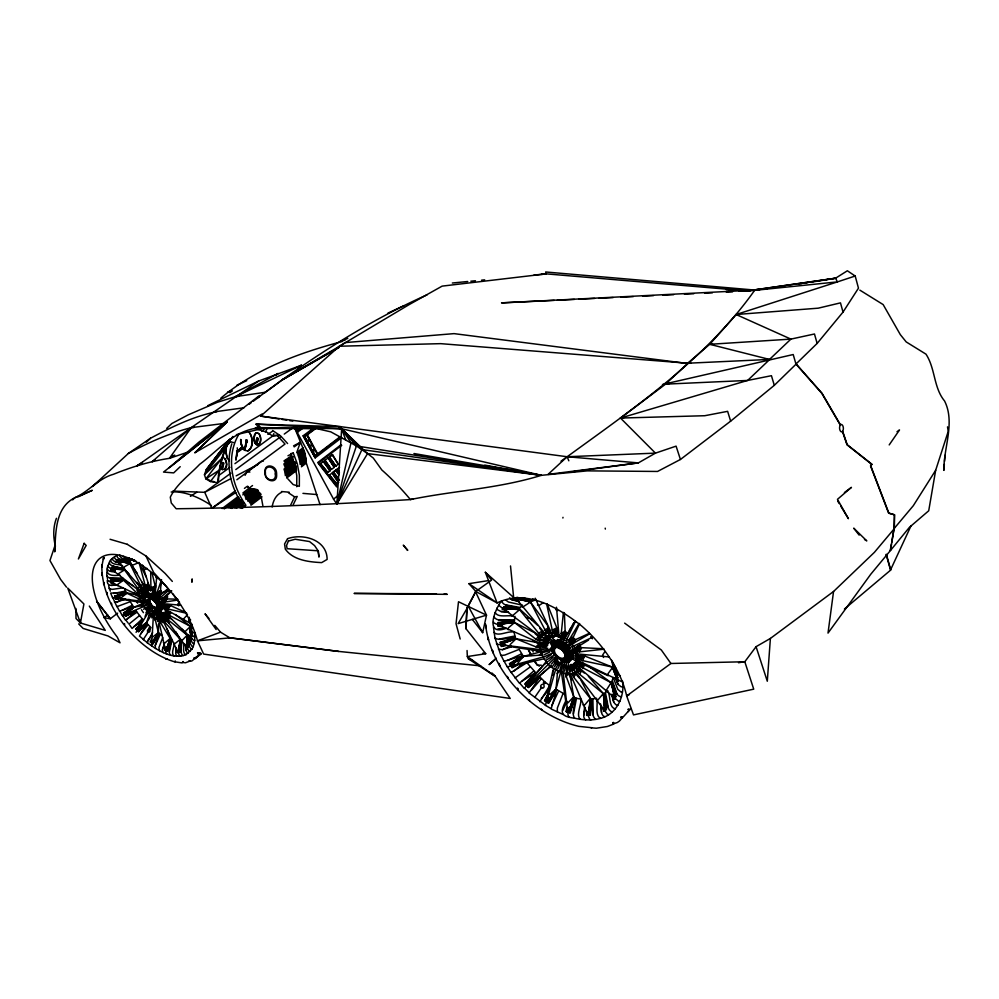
<?xml version="1.0" encoding="UTF-8"?>
<svg xmlns="http://www.w3.org/2000/svg" width="999" height="999" viewBox="0 0 999 999"><rect width="100%" height="100%" fill="white"/><g stroke="black" fill="none" stroke-linecap="round" stroke-linejoin="round"><path stroke-width="1.5" d="M465.821 628.683L466.858 608.341L475.674 591.508L491.583 580.107L485.327 572.277L497.09 602.934C526.573 588.561 558.566 607.654 581.555 625.886A90.847 51.461 46.5 0 1 626.673 695.953L633.503 714.909L753.733 689.16L744.804 661.75L756.068 646.678L770.391 638.436L833.553 591.483L874.425 552.322L894.317 528.633L894.617 514.797L888.86 513.136L870.741 465.809L872.002 464.323L847.227 444.742L842.694 431.431A3.721 2.01 86.8 0 1 839.897 429.982A3.721 2.01 86.8 0 1 840.484 424.937L822.015 393.256L796.203 364.023L774.3 385.339L730.656 421.141L680.431 459.478L657.542 471.453L587.225 470.866L541.371 475.324C498.588 488.636 453.983 490.584 410.414 499.575C332.43 504.42 254.32 507.817 176.174 508.753L171.266 502.984L170.292 497.165C176.761 483.853 189.66 474.9 199.65 464.335C217.32 451.273 232.093 432.467 254.832 428.459L256.243 427.547L341.658 428.746L541.371 475.324L367.57 453.596L356.418 445.941L330.806 431.855L316.845 428.658L254.832 428.459M565.546 640.459L564.173 640.009M296.74 486.738L296.79 475.674L294.742 464.385L290.734 453.608L293.319 453.121L297.327 463.923L299.375 475.237L299.338 486.326L293.194 484.602L287.862 478.858M147.989 583.216L148.913 588.648C159.153 590.534 179.233 623.239 157.205 618.781C147.153 616.758 127.16 584.59 148.913 588.648M162.263 635.589L158.441 632.891L158.479 624.063M506.406 628.246C483.941 636.863 495.017 608.778 501.56 600.973C503.546 607.28 514.335 605.719 519.143 608.603L521.678 605.956M544.38 681.468L539.273 676.335L551.036 665.821M586.675 711.038L586.638 715.371L590.409 715.184L591.283 699.213L595.304 698.451M166.171 617.432L168.182 619.954L187.6 635.464L187.088 646.927L187.213 635.114L182.155 629.22M572.664 647.814L572.839 648.676M150.974 595.104C151.161 598.451 147.065 601.198 150.412 604.72C152.323 607.529 156.818 610.826 160.09 608.728C164.373 601.91 146.903 588.586 149.026 601.348L150.137 604.283M187.412 647.265L187.6 635.464L188.424 634.702L189.086 646.066L191.109 649.188L191.97 649.188L193.269 646.59L194.768 640.322L194.743 632.804L193.544 632.854L191.633 630.819L190.709 623.426M320.055 504.645L306.331 463.074L304.52 451.96L294.205 426.823L284.253 434.103M508.204 629.745L508.341 627.884L514.622 622.514L533.566 632.242M147.84 596.453L149.688 593.244L149.987 599.138M158.891 617.956L160.027 613.099M560.988 636.113C529.632 620.754 537.025 664.035 557.654 670.441C589.235 686.301 582.055 642.482 560.988 636.113L563.411 612.424M183.779 643.543C184.266 646.565 181.993 653.446 186.051 654.632L191.97 649.188M493.456 627.047L494.955 637.899L500.924 655.544L504.82 655.057L519.155 649.387L523.376 656.38L542.245 654.969M552.747 675.174L552.847 670.853L553.983 668.131M891.657 542.407L894.068 528.621L894.367 514.785L888.611 513.124L870.491 465.796L871.752 464.323L846.99 444.742L842.457 431.431A3.721 2.01 86.8 0 0 843.044 426.386A3.721 2.01 86.8 0 0 840.234 424.937L821.765 393.269L795.953 364.036L793.206 354.533L662.474 384.503M149.75 599.25L149.688 594.48L147.515 591.071L142.957 589.947L114.498 557.929L114.535 556.805L116.958 555.556C117.183 560.889 126.423 560.402 129.758 562.849L130.557 562.449L119.405 559.078M154.658 608.379C160.564 608.266 154.433 598.801 150.524 599.05M187.088 646.927L187.4 635.327M161.726 602.36L163.099 608.004M149.663 603.408L149.713 601.997L149.887 603.846M553.958 653.346C545.229 634.303 574.662 646.053 569.155 658.378C565.509 663.086 558.379 659.103 555.307 655.519C549.487 649.887 558.266 647.177 556.131 641.62M188.349 653.221L187.263 652.971L185.739 649.825L185.976 644.243M558.266 658.166C561.363 661.201 567.295 658.566 564.922 654.095A6.543 3.934 44.9 0 0 564.597 653.059M167.695 597.052L165.647 598.925M564.472 671.253L565.771 665.022M191.833 634.44L190.634 626.173L191.696 636.763L190.697 624.974L191.833 634.44L193.744 636.7L194.942 636.7M573.913 650.024C570.267 651.972 574.512 655.906 572.527 658.878M103.821 582.529L103.721 584.64L103.584 582.829M467.057 650.524L467.345 656.555L485.739 653.721L466.009 628.708L467.057 608.366L475.861 591.52L468.968 583.653L488.523 580.594M186.051 654.632C177.872 659.065 182.555 642.981 181.88 639.785L180.382 639.622L175.749 631.668M165.434 610.826L165.409 614.41M338.599 428.271L341.658 428.746L367.57 453.596L336.888 503.908L341.658 428.746L340.821 426.698L260.714 416.108L339.385 346.228L408.741 304.845L442.132 286.126L546.266 273.863L749.562 291.096L746.465 291.246M114.535 556.805C101.873 565.122 115.322 567.494 124.475 568.106L124.338 569.667L128.883 573.876M158.366 612.537L156.781 617.232M165.16 612.537L165.01 614.86L166.558 616.595M565.821 700.936C559.19 713.448 561.688 716.595 574.662 718.219C583.116 720.179 592.082 720.729 600.524 718.356C616.583 714.335 624.737 696.753 622.627 681.243M565.297 694.53L556.018 689.235L557.654 670.441M574.662 718.219C570.928 713.623 575.736 703.608 574.612 697.789L573.738 696.753L570.379 677.047M770.391 638.436L767.294 681.231L756.068 646.678M944.33 464.36L943.88 470.392C943.518 447.677 955.419 422.577 944.567 400.986C933.503 387.649 935.439 368.631 925.998 354.17L906.193 341.92L900.311 334.615L883.153 304.583L859.839 290.122M944.554 461.338L945.004 455.307M164.835 613.636L164.81 616.021M500.936 655.057L504.045 661.301L522.527 655.769L509.752 664.135L522.752 656.056L510.214 664.535L523.051 656.268L511.238 664.772L523.663 656.355L541.595 651.61M571.753 673.501L573.651 677.16L590.234 698.426L588.623 714.035L590.696 699.013L589.435 714.972L590.996 699.175L580.456 679.283M620.329 675.811L617.195 674.038L613.011 666.683L617.469 678.071L612.849 667.12L617.657 677.734L613.011 666.683L611.713 660.252M556.068 647.427L556.918 642.345L560.039 639.372M585.689 719.879C581.805 717.769 584.877 710.277 584.452 706.705M591.283 699.213L589.947 715.197L591.283 699.213C593.618 704.819 590.297 715.784 595.866 719.405M155.832 577.285L156.593 577.909L155.17 594.043M150.25 599.075L150.524 594.567M101.861 564.835C100.824 606.793 138.249 650.836 174.276 661.713L181.955 662.911L183.054 661.813M164.448 614.023L164.373 616.67L189.198 651.186L190.322 651.41M119.955 575.112C108.179 576.71 103.834 573.214 109.228 562.949M165.122 606.306L165.022 608.928L192.295 624.5M181.219 652.06L180.956 639.972L179.633 652.384L177.435 652.647M221.054 468.556L220.342 467.432L222.128 469.455C224.713 460.514 223.139 460.089 221.903 469.355L224.85 469.418C229.046 466.021 225.674 456.58 222.452 457.642M224.85 469.418L226.548 464.41L225.15 458.841M151.948 595.217L151.161 599.113M588.973 714.56L590.696 699.013M210.364 481.53L219.156 470.192L205.844 478.846L221.778 458.416L204.458 474.787L225.549 447.702L206.219 469.68L229.408 439.597L206.219 469.68L204.458 474.787L205.844 478.846L210.364 481.53L217.757 482.642C218.918 467.769 222.115 452.747 229.645 439.722M223.976 447.477L230.607 438.886C222.864 452.035 219.393 467.17 218.269 482.267L217.757 482.642M151.86 599.35L153.184 593.631L154.57 594.343L152.597 599.737M154.708 617.469L158.416 632.654L152.123 642.532L158.541 633.141L152.397 643.356L158.716 633.378L152.697 643.718L158.916 633.566L155.257 645.454L155.544 648.451C163.799 653.396 173.651 657.966 183.479 655.606M170.742 655.282C166.821 652.172 171.753 643.668 170.829 639.285L167.033 628.771M225.562 450.349L226.523 445.504L225.886 453.109L227.248 457.992L225.786 450.462M558.503 642.519L557.592 647.527L561.938 649.874L564.922 654.095L572.227 652.222M164.086 613.598L163.824 617.22M237.1 450.561C235.04 465.097 235.939 461.476 237.325 450.674M246.953 442.145L245.866 441.308L246.278 439.91L247.39 441.533L246.353 441.945L244.543 450.174L247.715 451.011C254.658 447.54 252.909 435.639 248.464 431.78M246.428 439.91L246.503 441.945L247.028 440.197M247.715 451.011C253.371 448.101 252.834 437.599 249.8 433.129M588.623 714.035L590.421 698.738M102.198 573.276L101.935 575.412L101.886 573.176M163.561 619.58L165.122 622.452L180.232 639.372L178.434 651.51L180.569 639.835L179.033 652.235L180.769 639.959L179.358 652.397L180.956 639.972M256.443 444.555C253.059 442.07 252.747 436.063 255.694 433.104L257.667 432.892L256.768 432.842M255.207 443.519L253.958 437.937L255.694 433.104M256.006 444.343C255.794 434.053 260.327 438.898 256.006 444.343L257.992 444.93C262.512 442.694 261.164 434.115 257.442 432.792M255.694 444.018L256.219 444.443L257.767 438.211M257.118 439.635L257.193 437.949M257.093 444.892L257.767 444.83C261.838 443.081 260.589 436.575 259.328 434.178M103.734 557.38L103.471 559.415L104.021 557.542M177.535 656.293C174.563 655.544 176.211 650.224 176.299 648.089M539.31 640.958L535.676 639.06L514.298 622.327L514.947 616.346M167.52 596.54L165.372 598.426M833.553 591.483L828.009 633.104L870.753 574.25L890.509 550.437L894.005 528.933M622.265 716.82C621.415 720.291 616.183 724.575 612.974 722.951L614.11 723.588M556.555 647.414L557.692 642.607L560.739 639.547M563.174 664.248L561.176 670.267M557.192 634.39L557.005 628.383M241.246 448.676L241.171 448.414M539.835 701.735L549.675 685.601L545.404 682.342M178.709 651.922L180.569 639.835M107.455 568.831C107.417 571.715 112.725 571.453 114.698 571.803M162.125 581.543C159.503 588.324 159.703 598.364 168.044 588.473M503.871 660.814L507.355 666.945L544.954 656.468L552.847 652.884L561.725 660.576M108.154 565.734L108.204 566.72L139.673 591.071C143.419 593.281 150.612 593.056 149.126 600.037M185.302 632.542L185.439 631.243L190.584 626.323L191.521 636.9L190.472 626.373L190.921 636.638L190.097 626.173L175.474 614.535M152.56 594.792L151.498 599.213M178.434 651.51L180.382 639.622M221.903 469.355L222.715 464.335M222.128 469.455L223.289 464.66M107.105 572.24C104.308 581.368 118.332 577.347 122.852 579.408L132.83 585.626M150.837 599.063L151.436 595.304L153.446 593.756M174.213 643.244C174.55 646.653 170.379 653.846 174.238 656.006M947.502 426.848L948.226 431.406L935.663 470.304L928.72 510.776L909.377 527.385L890.509 550.437M151.786 617.894L152.173 615.709M890.259 550.424L891.395 543.893M571.628 646.141L571.465 647.052L591.608 637.687L592.419 638.773M559.465 641.995L558.129 647.664M110.652 560.514C111.201 565.209 119.38 564.06 122.59 565.596M245.155 450.462L244.543 450.174L246.066 441.733M244.767 450.274L246.653 442.07L244.767 450.274L241.458 444.767L240.884 439.572M256.219 444.443L257.442 439.772M567.22 711.363L567.769 708.316M75.912 608.441L76.011 618.506L80.432 622.989L83.916 603.97L67.732 588.074L80.432 622.989L105.27 630.369L89.311 606.081M567.282 710.901L567.857 707.904M567.32 707.492L566.508 711.738L567.407 707.504M583.728 715.371L585.102 708.141M588.935 666.408L611.376 682.866L613.249 677.459L617.757 689.273L620.903 691.982L622.427 691.92M573.476 713.848L576.498 698.301L574.612 697.789L569.767 712.774L574.313 697.652L569.28 712.399L574.025 697.389L568.718 711.363L573.738 696.753L565.059 673.301M112.425 558.466C112.275 562.2 118.606 562.3 121.091 563.211M150.911 614.672L152.959 611.063M102.185 564.997L101.748 567.132L103.496 557.779M562.874 518.031L563.011 517.332M175.712 652.722L176.573 648.588M169.393 651.798L172.028 639.647L170.829 639.285L167.033 651.036L170.629 639.173L166.696 650.749L170.429 638.985L166.234 649.924L170.18 638.473L160.439 622.439L159.565 619.58M272.153 506.993C273.027 501.086 275.899 494.855 281.631 492.307M472.302 619.392L482.679 632.667L486.501 615.147L475.549 591.733M231.805 443.806C225.337 464.635 230.482 487.887 243.169 505.319M564.235 639.585L560.352 648.688M552.847 670.853L547.839 693.181L549.962 694.53L556.043 688.948L560.951 671.053M566.945 707.392L566.008 711.588L570.267 712.961L574.612 697.789M174.987 661.887L175.212 660.901M345.754 440.059L341.658 428.746L361.938 449.55L336.888 503.908L351.011 442.782L341.658 428.746L256.056 424.15L258.716 427.535M245.08 475.324L246.953 471.815L260.876 461.526L263.361 461.051M118.219 574.75L118.556 573.663L124.55 569.867L137.575 588.061L140.035 590.209M145.117 616.383L147.278 611.051M165.335 647.177L164.61 650.187L167.357 651.173L170.829 639.285M108.629 585.352L109.228 588.723L112.275 589.373L122.877 587.862M156.568 593.906L161.563 579.657M560.227 648.426A6.606 3.971 44.9 0 0 559.203 647.951A6.543 3.934 44.9 0 0 558.728 647.789L560.564 640.534L562.649 641.483L559.802 648.363M556.043 688.948L547.602 701.46L556.131 689.56L547.839 702.484L556.343 689.859L548.239 702.959L556.63 690.097L551.098 708.965L563.149 714.522M119.693 554.732L119.568 555.894L121.94 558.316L129.995 560.951M240.547 449.063L240.297 448.588M547.365 625.137L530.269 601.76L535.664 599.937L532.779 598.863M591.683 727.709L578.846 726.36C534.552 715.971 491.321 673.114 485.589 625.024M507.217 666.533L511.063 672.489L526.935 662.712L536.113 673.151L546.79 661.55M154.545 616.071L156.256 612.649M550.749 643.806L552.097 641.37L554.832 639.909L555.619 647.502M564.747 638.436L573.688 623.101M154.57 594.343L155.994 595.317L153.359 600.262M152.522 632.654L147.14 642.769L155.544 648.451M147.64 642.869L143.269 639.56L151.011 627.597L146.428 622.914L149.663 613.536M167.27 596.003L165.035 597.864M163.337 652.634C160.627 651.198 164.173 645.729 164.385 643.493M336.888 503.908L356.418 445.941L341.658 428.746M137.35 595.242L126.049 592.557L110.652 593.094L112.537 597.652L142.17 601.298L146.666 600.012M622.002 716.783L621.353 718.044L622.19 717.707L620.741 716.982L622.389 717.844L629.632 709.889M166.408 650.361L170.429 638.985M506.655 610.127L502.235 609.39L504.008 606.705L519.143 608.603L537.749 625.411M568.906 711.9L574.025 697.389M557.817 668.706L560.002 664.335M568.718 711.363L573.826 697.077M293.556 445.854L300.387 442.282L296.703 452.547L302.997 447.827M166.234 649.924L170.267 638.736M183.042 661.5L182.517 662.474L185.489 662.774L189.885 661.113M152.223 599.525L153.834 594.942L153.421 591.708M162.725 637.599L158.916 647.564L159.478 650.724M198.639 654.857L198.326 655.594M559.24 648.089L561.413 642.22L561.575 638.161L559.115 637.075L556.48 607.217M563.036 693.543L557.355 708.041L557.342 711.95M56.431 518.306C53.009 527.147 53.109 537.137 55.444 546.266M150.712 605.144L151.286 604.358L150.337 602.921M567.37 642.557L568.181 642.22M155.594 585.664L154.008 591.708M155.994 595.317L156.368 596.678L153.734 600.561M546.191 700.549L548.076 696.403M162.5 649.338L164.385 645.142M545.941 700.886L547.802 696.728M155.257 645.454L160.227 634.427M548.051 695.404L545.529 701.011L548.176 695.416M152.26 614.485L153.671 612.287M570.579 644.63L570.292 645.479M547.627 695.292L545.029 700.911L547.752 695.341M911.1 525.649L890.509 569.992L886.138 554.395M150.412 604.72L150.799 603.896L151.224 604.52M579.657 623.576L573.276 637.175L573.938 638.885L575.661 639.56L589.398 633.291M551.947 705.232L558.528 691.221M562.762 710.426L567.032 701.36M290.522 505.382L294.618 496.865L297.202 496.466L293.119 504.994M579.52 659.402L582.779 660.664L584.515 655.806L580.132 659.19L584.103 655.394M574.275 620.679L575.362 621.49L566.558 639.81C566.77 642.157 564.51 645.991 561.426 649.45M562.649 641.483L564.71 642.769L560.901 649.05M151.423 639.21L150.112 641.92L153.047 643.98L158.916 633.566M273.863 433.603L272.677 436.026L234.927 463.673M605.869 690.958L611.076 682.667L579.532 666.071M162.562 601.223L162.125 602.335M576.748 651.872L579.532 651.847L581.63 647.677L603.733 648.763M239.298 433.516C225.749 455.544 231.144 484.777 245.729 504.932M539.098 640.097L540.184 637.974M549.875 630.719L548.751 632.916L550.037 630.644M548.026 693.731L544.517 700.599L548.738 703.296L556.63 690.097M582.792 668.493L584.627 664.897M539.71 637.999L538.598 640.147L539.935 637.999M152.984 599.974L155.095 595.691L155.22 592.794M112.55 597.115L116.908 606.68L130.245 601.685L133.854 607.217L143.157 605.419M539.959 644.293L538.561 646.952L539.785 644.867M539.51 644.355L538.074 647.027L539.36 645.004M552.21 666.783L555.357 662.25M539.76 636.8L538.024 640.034L540.122 636.9M543.681 633.004L542.494 635.227L543.868 632.941M544.055 632.854L542.894 635.052C547.802 638.149 555.731 639.46 554.457 648.014M538.936 646.703L540.072 644.592M549.025 632.642L550.174 630.506M226.748 445.616L230.469 441.808L227.76 443.756M543.206 633.004L541.995 635.252L543.431 633.016M152.897 606.68L148.926 611.45L136.076 632.317M156.693 595.891L157.392 596.515L154.108 600.899M151.299 615.184L146.491 622.727L137.949 630.357L146.466 623.139L137.987 631.081L146.578 623.401L138.212 631.493L146.766 623.626L139.46 636.088L143.719 639.61M542.669 632.854L541.421 635.102L542.919 632.929M555.831 633.865L557.117 631.58M265.434 431.818L266.883 429.233M554.52 666.633L556.381 663.823M512.162 615.983L519.58 609.677L538.648 633.204L541.858 635.951M542.782 631.443L540.834 634.802L543.144 631.655M467.057 608.366L458.129 623.638L486.501 615.147L458.504 601.748L456.043 623.726L460.189 639.023M607.879 690.671L603.571 693.843L579.582 674.238L581.718 670.604M549.662 630.769L548.339 633.029L549.475 635.152L553.296 636.101M568.319 641.283L579.058 623.451M571.578 644.555L573.476 643.244L575.661 639.56L571.578 643.818L574.862 639.497L571.053 643.643L574.388 639.248L570.504 643.319L573.938 638.885L569.542 642.357L573.339 637.974L569.055 641.283L573.239 637.537L569.068 640.846L573.276 637.175L569.642 639.41M549.175 630.731L547.814 633.016L549.413 630.756M557.966 664.572L556.156 667.719L545.404 705.344L550.387 708.229M154.795 612.849L153.409 615.322L151.598 645.816M569.442 630.394L570.966 627.884M572.502 625.374L574.038 622.864M548.651 630.544L547.24 632.829L548.888 630.644M222.864 449.313L225.162 445.604M152.797 609.228L150.012 612.537M545.804 705.469L529.17 693.056L539.622 677.235L528.084 687.15L539.385 676.935L527.822 686.625L539.26 676.623L527.934 685.739L550.986 666.071M935.663 470.304L913.311 505.694L894.068 528.621M548.838 629.095L546.678 632.492L549.2 629.333M795.953 364.036L817.145 343.419L843.019 312.1L858.466 288.162L855.194 276.024L847.364 270.779L835.551 278.221L811.001 282.205M510.976 672.152L519.418 683.216L533.628 671.116M561.051 633.354L565.159 631.218L561.5 635.789L565.571 632.117L561.863 636.326L565.958 632.542L562.337 636.813L566.408 632.904L563.436 637.499L567.907 632.904L563.96 637.624L566.883 633.116L565.159 631.218L564.348 612.637M152.185 642.931L158.541 633.141M617.107 678.196L612.849 667.12L608.029 673.663L608.216 675.736L579.882 662.899M227.572 443.606L229.246 441.034M116.983 606.268L119.505 611.188L133.229 606.743L123.701 613.386L133.416 606.967L124.051 613.698L133.641 607.13L124.725 613.873L134.041 607.192L142.133 603.758M231.181 438.961L232.842 436.438M152.123 642.532L158.441 632.891M605.019 651.423L602.534 655.207L603.546 657.479M548.401 628.696L546.153 632.055L548.713 628.983M556.855 631.53L555.307 633.778L555.731 635.826L558.491 636.663M547.614 701.947L556.131 689.56M189.785 660.751L188.823 661.151L191.721 661.051L196.865 656.955M547.602 701.46L556.018 689.235M557.117 630.182L554.745 633.553L556.568 631.418M573.651 677.16L576.136 673.626M66.496 587.15L60.552 579.333L49.95 560.539L55.17 545.017L54.708 551.86C55.844 532.754 54.895 507.692 74.8 497.764C88.499 491.833 98.377 478.446 113.411 474.313C131.456 467.008 150.15 461.251 169.43 458.341L191.184 427.647L258.791 380.956L301.473 365.247L299.126 367.257M167.02 613.436L169.193 615.272L170.941 612.837M157.392 596.515L158.067 597.19L154.47 601.261M159.003 596.428L162.437 592.569L158.853 595.841L161.988 592.544L158.529 595.716L161.676 592.357L158.167 595.479L161.363 592.082L157.455 594.73L161.076 591.733L157.168 594.305L160.702 591.021L156.893 593.531L160.664 590.721L156.93 592.37M165.984 608.104L167.969 609.015L170.492 605.569L185.639 612.437M556.618 629.845L554.183 633.191L556.967 630.094M139.997 589.647L141.696 587.362M588.399 676.298L603.309 693.568L596.99 701.098M541.745 687.225L534.702 697.427M210.964 463.873L228.571 440.559M211.588 463.861L215.222 459.053L206.943 469.555M219.78 453.047L230.682 438.611M547.115 603.708L557.03 628.321L553.683 632.729L556.493 629.732M219.743 453.159L225.175 446.016M226.985 443.643L230.607 438.886M137.025 629.395L140.597 624.85M855.194 276.024L837.424 281.893L835.551 278.221L754.982 289.835C706.118 359.128 634.777 407.517 567.157 456.743L561.013 461.163M548.776 667.569L550.486 665.334M168.182 619.954L170.08 617.482M209.79 465.884L222.09 449.925M217.919 472.277L219.643 470.054M565.446 636.076L567.907 632.904M136.801 629.532L140.335 624.987M224.038 450.437L225.911 448.027L223.913 450.287M220.379 460.876L222.228 458.516M140.06 624.912L136.476 629.495L140.172 624.962M546.49 661.55L531.256 679.382L533.104 681.231L539.398 676.111M564.71 642.769L566.67 644.33L561.938 649.874M116.359 560.839L118.044 559.765L129.758 562.849L137.4 573.588M163.174 602.16L164.698 602.06L167.208 598.913L177.747 599.213M536.326 673.026L526.71 684.502L535.814 673.151L525.824 684.602L535.501 673.026L525.299 684.34L535.214 672.789L522.177 681.056M140.647 633.953L148.002 624.862M147.889 640.259L151.636 635.676M566.408 632.904L562.887 637.212L562.587 639.11L564.173 639.223M555.082 659.889L551.398 664.11M526.323 684.665L535.814 673.151M526.71 684.502L536.113 673.151M119.618 610.851L122.353 615.659L150.474 603.671M226.011 444.567L230.307 439.398M590.234 698.426L584.877 704.819L582.991 704.919M141.771 622.577L136.114 629.295L142.52 621.291L135.777 628.958L138.536 631.843L146.766 623.626M556.193 656.518L524.163 688.261L519.592 682.954M565.809 676.91L568.656 673.601M196.753 656.505L194.98 658.291L193.881 657.929L195.329 658.591L201.224 653.646M238.536 449.95L238.798 450.699L238.848 449.625M531.343 690.309L541.296 678.821M165.122 622.452L167.482 619.742M889.197 444.917L899.512 429.957L897.015 431.705M541.371 698.451L548.488 690.334M690.958 363.274L687.662 363.224L709.702 344.305L736.138 314.523L837.424 281.893L749.637 290.859M523.663 656.355L518.144 662.474L519.48 664.597L544.53 658.641M187.487 614.672L183.866 618.656L184.303 620.304M146.066 612.449L147.69 610.689M148.639 585.127L146.553 587.387L148.851 585.339M579.932 644.929L575.287 648.463L579.932 644.929L574.425 648.126M142.757 587.599L144.83 585.364M535.214 672.789L524.862 683.915L526.635 685.801L528.508 687.599L539.622 677.235M539.123 655.456L542.095 652.272M158.329 598.326L154.82 601.648M133.179 611.863L125.387 615.921L135.914 610.764L142.233 618.843L132.105 628.496L129.808 625.187M579.932 646.415L576.048 650.536L580.294 646.877L581.63 647.677L577.609 651.573L581.193 647.539L576.548 651.011L580.294 646.877L579.645 645.516L575.237 648.9L579.72 645.941L575.649 649.987L573.95 650.349L573.651 649.313M179.57 602.197L177.772 604.083L178.721 605.869M573.738 696.753L567.994 702.784L565.846 702.11L561.388 672.19M557.03 628.321L553.296 632.205L556.73 627.872L552.235 630.094L553.471 633.329M148.351 584.765L146.229 586.975L148.526 584.989M187.213 635.114L181.681 640.908M572.677 665.796L575.536 662.861M573.089 666.283L576.136 663.149M573.538 666.52L575.661 664.335M573.988 666.52L576.161 664.273M572.177 665.222L574.875 662.449M570.779 657.479L568.481 659.927L564.148 658.878M568.431 660.339L571.341 657.367M568.618 660.764L571.391 657.916M568.868 661.338L571.565 658.578M569.255 661.975L571.89 659.278M151.349 607.092L147.877 610.302M558.304 664.647L562.537 660.327M571.278 651.623L573.089 649.787M559.24 664.585L563.299 660.439L564.885 661.975L569.218 661.887M560.214 664.273L563.074 661.35M561.051 663.86L562.849 662.025M572.877 651.985L574.65 650.187M573.551 651.985L575.324 650.187M555.481 662.687L557.604 660.526M568.094 649.787L570.129 647.727M555.968 663.473L558.154 661.263M568.693 650.461L570.691 648.413M556.63 664.073L558.466 662.212M557.417 664.472L559.59 662.262M570.404 651.311L572.265 649.412M555.069 658.216L556.83 656.443M555.044 658.865L556.805 657.08M567.844 646.365L569.655 644.53M555.044 659.69L556.855 657.854M567.682 647.152L569.542 645.254M555.057 660.701L556.98 658.753M569.542 646.116L563.336 651.348M555.169 661.75L557.205 659.69M567.732 648.988L569.73 646.952M573.938 638.885L562.437 650.349M627.572 712L630.993 708.566M555.881 641.283L557.754 639.41M556.406 641.957L558.366 639.984M549.725 649.238L552.385 646.578M550.449 649.4L553.096 646.74M552.872 647.627L551.098 649.4L556.106 656.917M551.573 649.35L553.384 647.539M558.404 642.557L561.426 639.522M559.128 642.257L561.088 640.284M545.042 646.765L548.251 643.556M545.691 647.265L547.739 645.229M544.83 644.105L547.44 641.383M544.517 644.792L547.814 641.495M553.309 636.363L555.144 634.54M544.443 645.491L548.139 641.808M553.409 636.9L555.182 635.127M547.927 642.856L544.63 646.141L541.221 646.603L539.16 645.816M553.533 637.624L555.319 635.851M141.234 623.239L139.273 625.187L140.659 626.635L146.491 622.727M262.075 414.036L194.955 452.709L227.073 421.978L163.524 472.077L173.689 472.889L180.207 466.683M171.753 590.896L165.797 596.765L161.826 599.213L165.722 596.952L161.226 599.213M160.439 622.439L162.163 620.754M584.515 655.806L580.656 659.577L584.964 656.106L612.312 667.07L616.62 678.084L612.849 667.12M535.689 642.22L516.083 638.786L510.152 644.555L510.801 646.678L540.534 651.248M72.64 499.862L74.8 497.764L92.283 490.309L78.297 496.803M150.399 438.324L128.371 453.459L92.457 486.513M146.329 442.22L150.325 438.399M194.955 452.709L227.073 421.978L169.281 467.707L198.813 442.207L259.503 395.504M151.935 572.539L155.345 586.85L151.973 590.084L155.644 587.187L152.335 590.459L154.158 588.96M166.683 428.421L171.828 423.526L188.199 414.847L217.482 402.247L235.652 396.603L301.473 365.247L297.552 367.757M275.836 375.549L278.059 373.426L235.652 396.603L238.736 396.303M180.232 639.372L174.001 644.38M557.142 673.563L560.302 670.566M122.502 615.372L125.35 620.067L127.385 618.806L135.914 610.764L125.649 616.321L123.426 612.986L133.229 606.743M623.576 418.156L620.479 418.057L665.559 384.14L687.874 363.211L769.742 359.428L747.639 380.444L620.479 418.057L655.456 453.134L676.086 446.141L680.431 459.478M186.838 648.813L188.174 647.315L187.887 635.439L189.086 646.066M573.314 471.653L638.349 462.899L567.157 456.743L548.039 474.388L638.349 462.899L655.456 453.134L567.157 456.743L340.821 426.698L256.056 424.15M582.742 655.868L579.67 658.691L582.991 656.218M141.246 605.869L143.044 604.233M261.75 431.393L264.036 429.295M134.041 607.192L128.834 611.888L129.957 613.561L132.33 612.137M166.059 597.951L162.562 601.098C166.546 596.965 169.168 598.676 163.586 601.898L166.945 598.813L162.912 601.473C168.032 598.863 166.121 594.617 161.763 599.462L165.747 597.24L161.988 600.237L166.059 597.951L161.289 600.998M220.841 398.139C255.319 368.918 299.2 352.884 342.42 341.433M489.173 664.485L496.128 658.366M489.36 664.51L496.328 658.378M514.16 671.003L523.389 662.886M137.949 630.357L146.428 622.914M137.887 630.681L146.466 623.139M513.836 631.768L515.759 638.698L535.851 646.828L539.123 643.968M154.945 460.177L152.198 461.6L191.184 427.647L223.289 423.539M167.957 589.597L168.644 590.421L159.403 598.426L160.29 597.814M562.899 650.836L567.794 646.64M581.43 656.281L579.295 658.129L582.654 655.731M93.531 485.639L99.076 480.831M162.412 598.601L171.378 590.871M161.363 592.082L157.305 596.028L158.779 595.704M146.154 609.702L151.623 605.232L151.036 604.457M170.18 638.473L164.785 643.069L163.399 642.582M583.828 664.135L580.781 666.72L584.128 664.447M844.405 609.065L890.758 570.017L886.388 554.408M527.934 685.739L539.273 676.335M548.538 661.238L553.221 657.155M527.772 686.126L539.26 676.623M583.491 663.636L580.332 666.208L583.716 663.998M154.758 619.967L157.592 617.669M158.267 599.537L155.157 602.047M140.372 599.562L126.823 593.231L121.316 597.664L122.028 599.363L141.571 602.472M252.535 485.539L242.832 493.019M139.523 615.596L128.933 624.15M169.905 605.019L166.284 607.916L170.492 605.569L166.633 608.216L170.192 605.332L165.946 607.529L169.643 604.657L165.647 607.092L168.494 604.982M159.79 595.342L167.894 588.886M335.901 502.734L333.554 499.113L338.399 495.267M148.489 629.245L148.189 629.482A3.047 2.772 85.5 0 0 147.49 630.481L147.627 632.417L149.326 632.067A3.047 2.71 -89.3 0 0 150.037 631.081L149.4 628.995M338.961 480.319L333.154 472.115L336.089 469.967L339.21 474.8M153.384 612.012L155.544 610.339M329.358 475.112L336.813 483.928L329.358 475.112L332.168 473.051L338.773 482.392M333.154 472.115L336.089 469.967M339.448 472.689L337.138 469.118L339.573 467.22M153.846 612.474L157.105 609.939M154.395 612.787L157.63 610.264M155.02 612.911L158.167 610.451M160.614 608.591L162.874 606.755M155.694 612.849L158.716 610.501M163.499 606.593L160.527 608.903L156.793 608.041M156.393 612.599L158.766 610.764M160.639 609.24L163.049 607.367M160.939 609.59L163.237 607.804M161.239 610.064L163.474 608.329M323.763 461.276L320.492 463.661L327.447 472.564L330.282 470.504L323.339 461.476M328.172 457.954L324.95 460.314L331.393 469.443L334.265 467.357L328.172 457.954L334.265 467.357M335.402 466.308L338.249 464.223L332.555 454.607L329.345 456.955L335.814 466.108L329.345 456.955M152.697 608.403L154.87 606.718M327.447 472.564L330.282 470.504M153.047 611.4L155.145 609.765M189.985 451.423L169.43 458.341L173.114 455.494M158.254 599.475L160.677 597.602M158.404 600.174L160.389 598.638M158.716 600.799L160.727 599.25M147.577 600.599L149.763 598.913M143.981 598.389L146.141 596.728M144.38 598.876L146.503 597.252M150.387 594.305L152.697 592.532M329.77 456.755L332.555 454.607M150.674 594.817L153.097 592.956M151.036 595.154L153.022 593.618M147.065 600.262L149.251 598.576M582.18 663.96L580.007 665.634L583.404 663.498M122.977 567.632L129.932 563.611L140.534 585.439L142.57 587.974M336.725 486.938L317.707 462.587L340.821 444.917M144.218 596.216L146.241 594.667M143.856 596.753L145.966 595.129M318.693 462.962L336.738 485.839L318.693 462.962L341.745 445.292M143.706 597.302L146.953 594.805M143.731 597.864L145.929 596.178M313.911 427.797L303.147 435.776L315.16 457.892L341.67 437.687M117.645 613.149L110.277 618.781L96.553 601.148L110.39 618.806L103.896 617.682L107.855 615.134M155.345 586.85L151.661 589.66L155.107 586.5L151.436 589.248L154.932 586.151L150.911 587.724L151.436 589.934M242.083 508.404L245.779 505.594M249.475 502.784L260.577 494.355M285.252 475.624L296.353 467.195M300.05 464.385L306.218 459.702M250.849 503.021L260.702 495.529M286.588 475.861L296.453 468.356M301.386 464.61L306.318 460.864M250.911 504.158L260.776 496.665M286.638 476.985L296.503 469.493M301.423 465.746L306.356 461.988M315.122 455.731L317.245 454.145L315.097 450.199L312.974 451.773L315.259 455.656L312.974 451.773M340.135 436.738L317.645 453.846L307.317 434.815L316.895 427.684M250.936 505.244L262.013 496.815M286.638 478.059L296.491 470.566M301.411 466.82L306.331 463.074M315.284 428.184L304.245 436.413L315.135 456.456L341.121 436.663M236.401 508.341L243.818 502.734M247.527 499.925L256.181 493.381M284.603 471.865L295.729 463.436M299.438 460.639L305.607 455.956M314.623 449.2L312.412 450.836L310.177 446.715L312.387 445.092L314.485 449.275M239.173 507.779L242.882 504.97M247.827 501.223L257.705 493.731M284.877 473.151L294.755 465.659M299.688 461.913L305.869 457.242M240.659 508.104L244.355 505.294M249.3 501.548L259.166 494.068M285.09 474.4L296.204 465.971M299.9 463.174L306.069 458.491M230.22 508.004L241.371 499.587M245.08 496.79L251.273 492.12M284.715 466.908L293.381 460.364M298.326 456.63L304.52 451.96M231.918 508.454L241.82 500.974M245.542 498.164L252.959 492.557M283.903 469.205L293.806 461.725M298.751 457.979L304.932 453.309M234.815 507.942L242.233 502.335M245.941 499.525L254.595 492.982M284.278 470.541L295.404 462.125M299.113 459.328L305.294 454.645M137.987 599.025L139.922 597.564M158.416 632.654L152.785 636.912L151.299 635.876M249.113 404.245L251.361 402.56M224.188 508.916L239.061 497.714M242.782 494.917L250.225 489.323M283.704 464.135L293.631 456.668M297.352 453.871L303.546 449.213M311.938 444.218L309.69 445.879L307.417 441.683L309.665 440.035L311.938 444.218L309.665 440.035M228.471 507.529L239.623 499.125M244.58 495.392L250.774 490.721M284.228 465.522L292.907 458.991M297.864 455.257L304.058 450.586M530.157 666.982L514.985 677.946M545.054 663.836L547.302 662.125M309.19 439.198L306.968 440.834L304.707 436.675L306.943 435.052L309.19 439.198L306.943 435.052M244.443 488.374L247.04 486.426M287.962 455.756L293.319 453.121M222.178 508.541L237.962 496.665M284.428 461.775L291.783 456.231M581.106 669.68L577.971 672.027L581.318 670.054M304.245 436.413L315.422 428.121M172.765 491.096L204.708 492.32L211.85 508.279L235.065 490.971M294.193 446.903L300.387 442.282M236.875 479.757L285.015 444.056L277.959 436.351M295.829 426.923L297.939 430.819L301.798 428.034M295.429 426.848L298.102 431.743L303.184 428.009M253.346 401.186L259.578 396.591M264.56 392.907L281.993 380.045L338.986 347.402L281.855 380.045C327.772 347.814 375.674 317.545 427.097 294.855M844.405 492.544L851.448 487.35L837.474 499.325L848.426 518.706L840.771 506.131M257.168 398.164L281.993 380.045M744.804 661.75L670.903 663.486L626.673 695.953L629.382 694.592M229.87 392.694L232.392 390.846M218.569 475.649L229.895 467.357M230.806 473.214L204.708 492.32L230.682 478.733M235.776 469.58L280.532 436.825M124.413 613.873L133.641 607.13M124.725 613.873L133.854 607.217M240.422 448.651L239.285 450.287L239.66 449.1M582.055 663.448L579.82 665.059L582.08 663.673M535.676 639.06L539.16 636.563M139.273 594.268L136.688 592.807L123.501 580.219L117.72 584.34L117.919 585.826M579.832 669.917L577.672 671.44L581.031 669.53M141.321 463.524L137.213 465.721L191.184 427.647L194.256 427.41M170.292 612.162L167.807 613.923L170.479 612.387M546.79 633.279L530.469 602.06L522.315 607.292M581.318 655.993L579.083 657.554L576.723 656.88M511.238 664.772L523.376 656.38M127.385 618.806L136.938 612.225M155.469 602.459L158.504 600.387M510.751 664.76L523.051 656.268M170.017 611.788L167.482 613.511L170.18 612.037M575.799 672.664L572.677 674.8L575.899 673.039M133.741 626.723L142.233 620.978M543.406 602.597L539.522 605.194L537.45 605.007M581.256 655.519L578.995 657.03L581.268 655.731M148.863 615.372L150.874 614.023M267.832 434.315L272.627 431.143M145.904 607.854L149.8 605.157M211.85 508.279L235.789 492.557M283.978 460.901L291.608 455.894M579.745 669.405L577.534 670.866L579.757 669.63M567.632 673.376L565.621 674.687L568.281 673.226M563.736 651.885L567.844 649.25M190.409 496.341L196.791 492.232M574.7 672.864L572.564 674.225L574.7 673.089M576.81 647.439L588.573 640.072M169.43 458.341L174.725 455.069M136.688 592.807L139.798 590.896M169.53 616.658L166.97 618.231L169.68 616.907M137.213 465.721L142.507 462.487M579.82 668.968L577.547 670.354L579.757 669.155M555.057 655.831L555.731 656.031M249.388 489.448L247.727 486.226C249.138 489.235 251.686 495.467 256.031 493.106M201.061 653.97L198.676 655.406L198.039 654.869M152.198 461.6L154.82 460.027M582.042 663.186L579.795 664.535L577.659 663.386L576.635 659.352L572.976 657.092L565.322 656.705M538.648 633.204L542.232 631.043M522.527 655.769L509.415 663.636L512.062 667.844L520.242 663.648M567.769 672.951L565.709 674.188L568.331 672.764M143.506 609.253L145.08 608.316M168.107 605.057L165.434 606.643L164.148 606.343L164.161 603.945M281.855 380.045L343.556 343.893M155.769 602.884L158.928 601.048M573.476 643.244L589.535 633.89M582.18 662.812L579.919 664.123L582.105 662.974M167.994 604.695L165.297 606.218L168.057 604.919M546.041 658.104L551.261 654.695M166.833 619.155L164.261 620.579L166.933 619.417M564.098 652.434L568.356 650.099M565.958 673.826L568.044 672.664M579.919 668.781L577.734 669.967L575.561 667.719L575.262 664.672M137.787 563.049L131.643 565.546M578.046 669.717L580.219 668.556M150.649 438.186C171.578 427.01 193.419 416.296 216.808 411.663M167.208 613.061L169.93 611.625M147.015 568.381L144.618 569.642L143.119 568.881M544.418 630.057L547.964 628.196M128.371 453.459C148.239 442.52 169.168 433.329 191.184 427.647M236.139 475.874L258.017 464.435M572.614 673.713L574.737 672.614M545.854 660.414L554.82 654.682M166.758 618.768L164.123 620.129L166.796 619.005M137.575 588.061L139.723 586.975M297.939 430.819L296.803 428.084M298.102 431.743L295.567 426.773M303.147 435.776L315.16 457.892M114.448 602.085L117.158 601.922L123.776 598.601M133.117 611.588L125.262 615.521L133.154 611.763M121.803 610.451L132.28 605.244M156.044 603.321L159.59 601.598M522.352 597.652L530.444 601.111L517.157 597.315L514.023 598.601L516.82 599.487M517.282 664.622L511.763 667.344L518.731 664.098M207.804 405.644L258.791 380.956M129.383 613.111L125.474 614.984L130.607 612.637M165.272 605.881L167.982 604.582M315.135 456.456L304.383 436.351M515.821 664.859L511.663 666.845L515.834 664.947M498.464 649.288L502.509 649.687L510.964 645.679M125.3 615.184L130.519 612.737M507.542 660.439L521.416 653.883M324.95 460.314L331.393 469.443M320.492 463.661L327.872 472.377M158.404 597.252L159.653 596.665M564.41 652.984L569.193 650.799M236.913 385.189L246.703 380.681M338.249 464.223L332.143 454.807M387.937 313.087L404.033 305.706M337.138 469.118L339.098 471.303M332.168 473.051L338.349 482.579M512.125 666.183L514.81 664.997M511.788 666.433L515.921 664.572M347.789 338.361L341.009 341.358L345.354 339.71M157.18 609.977L161.601 610.501M140.534 585.439L143.781 584.04M227.522 392.17L231.206 390.597M144.181 605.257L148.451 603.109M156.294 603.758L160.689 602.035M164.098 619.73L166.746 618.631M126.823 593.231L115.797 597.215L126.386 593.019L114.76 596.403L126.049 592.557L124.75 588.786M146.166 577.01L139.011 562.387L145.192 585.314L148.014 584.203M564.685 653.546L570.591 651.36M516.083 638.786L501.66 643.806L515.447 638.498L500.274 642.769L515.059 637.911C509.353 636.8 499.438 641.658 494.955 637.899M115.797 597.215L126.611 593.169M480.681 665.896L338.611 651.41L229.907 637.874L220.542 632.167L197.452 640.821A74.288 35.127 51.8 0 0 113.811 554.445A74.288 35.127 51.8 0 0 117.295 637.162L120.042 642.807L107.992 635.951L83.129 628.446L78.696 623.913M115.434 597.065L126.386 593.019M628.671 709.19L627.859 709.49L629.582 709.302M501.66 643.806L515.759 638.698M501.136 643.606L515.447 638.498M543.993 654.807L549.65 652.097M199.887 653.021L197.49 652.896L199.176 653.633L200.749 653.084M117.158 601.922L125.612 599.063M156.518 604.195L161.9 602.697M502.509 649.687L511.363 646.815M739.085 313.574L736.138 314.523L790.908 339.111L814.472 333.991L817.145 343.419M624.924 416.645L620.479 418.057L704.77 415.721L727.622 411.338L730.656 421.141M126.049 592.557L114.585 596.003L115.996 599.363L120.404 598.339M515.059 637.911L500.099 642.257L501.398 646.478L505.956 645.441M413.399 498.763L410.414 499.575A137.225 56.344 56.3 0 0 381.855 470.005L373.264 458.042L367.57 453.596M545.616 647.202L541.483 648.189M144.917 599.238L141.671 599.999M156.706 604.632L162.263 603.508M565.097 654.645L571.241 653.221L575.611 653.883L577.41 658.778M668.656 384.19L665.559 384.14L670.067 383.029M236.438 434.652L261.413 428.758L258.753 425.362M622.814 686.725L621.291 686.862L618.106 684.452L615.247 677.572M120.28 597.989L115.847 598.963L120.305 598.089M142.757 602.609L147.328 601.036M143.931 598.276L139.922 598.164M118.806 598.014L115.847 598.626L120.28 597.777M113.599 593.481L125.487 591.071M144.393 596.053L140.784 596.353L107.58 580.606L107.517 579.82C106.069 585.714 111.638 586.226 115.784 584.49M505.519 644.717L501.348 645.554L504.395 644.992M156.868 605.069L162.562 604.308M499.263 639.098L514.572 636.051M116.271 598.339L119.206 597.764M497.889 628.995L504.994 627.597M565.234 655.194L572.814 654.258M542.457 651.473L548.439 649.475M169.455 605.032L164.785 605.157M501.648 645.279L504.645 644.73M338.711 651.423L228.696 637.637M544.592 644.63L541.121 645.079M738.498 662.749L744.555 661.725M798.738 284.203L801.797 283.704M804.869 283.204L807.941 282.705M143.744 597.177L140.984 597.514M164.698 602.06L177.872 600.024M110.065 539.273L127.36 544.33M766.87 288.699L754.982 289.835L835.551 278.221M235.652 396.603L264.91 392.32M553.521 653.895L554.907 654.982M240.534 448.988L240.122 449.213M514.622 622.514L499.263 624.175L514.035 622.065L498.139 622.864L513.836 621.478C508.366 619.205 497.564 622.552 494.068 617.045M123.501 580.219L111.401 581.518L123.064 579.87L110.489 580.494L122.852 579.408L122.727 578.121L110.215 577.946M512.425 631.967C507.242 631.243 497.827 636.775 493.943 632.392M157.005 605.481L162.8 605.094M565.309 655.719L571.59 655.007L576.111 656.43L577.659 660.376L621.528 681.543M621.465 696.765C615.222 696.528 614.997 686.613 612.05 682.692L615.521 696.803L611.675 682.941L614.535 696.44L611.076 682.667M213.911 411.913L244.018 407.767M584.527 655.906L578.458 655.681M545.641 643.219L541.158 643.618L493.831 622.939L493.506 621.915M499.263 624.175L514.298 622.327M541.62 274.425L546.266 273.863L545.629 271.978L754.907 290.072L501.51 302.872L554.22 300.374M111.401 581.518L123.277 580.082M111.026 581.256L123.064 579.87M498.751 623.838L514.035 622.065M579.532 651.847L603.658 649.238M755.506 289.96L759.852 289.51M762.761 289.211L767.107 288.761M619.954 701.236L618.481 701.161L577.047 666.033L575.636 660.876L571.266 658.129L565.122 657.579M452.335 283.017L467.732 281.506M470.816 281.206L475.437 280.756M481.593 280.157L484.677 279.857M533.953 275.062L546.266 273.863M771.315 288.261L774.287 287.987M229.907 637.874L197.452 640.821L203.646 654.083L510.227 698.463L495.242 676.323L492.045 673.051M151.711 606.331L152.685 606.256M111.264 585.402L117.407 584.865M149.438 627.06L149.013 628.359L150.35 627.697M194.768 640.322L193.569 640.259L165.384 613.099M157.093 605.894L162.974 605.844M565.347 656.218L573.014 656.193M344.418 342.657L454.058 333.629L687.549 363.511M273.239 435.489L278.771 435.052M278.097 435.589L272.677 436.026L266.758 432.18L256.83 429.108M617.906 705.294C613.299 705.182 612.862 698.026 611.713 694.78M709.702 344.305L790.908 339.111L769.505 359.44L709.702 344.305L712.762 344.293M513.836 621.478L498.151 622.427L497.914 626.123L502.597 626.061M122.852 579.408L110.427 580.132L110.852 583.104L113.961 583.066M547.714 648.189L541.895 649.812L496.74 644.268L496.466 643.556M194.206 643.631L193.019 643.518L191.146 640.883L190.722 636.375M557.317 300.224L574.375 299.413M579.02 299.188L594.53 298.451M599.175 298.239L613.136 297.577M620.879 297.202L633.279 296.616M642.582 296.179L653.433 295.654M662.737 295.217L673.588 294.705M684.44 294.193L693.743 293.743M704.595 293.231L712.349 292.857M726.31 292.195L732.504 291.908M665.559 384.14L747.639 380.444L771.44 375.699L774.3 385.339M615.334 708.89C608.853 707.454 610.601 696.778 608.204 692.12M687.662 363.224L440.696 343.656L339.385 346.228M754.982 289.835L759.64 289.673M157.155 606.268L162.1 606.243L165.222 607.854M193.269 646.59L192.095 646.44L190.285 643.643L189.635 635.414M543.031 684.09L541.583 684.702A3.909 3.759 63.9 0 0 540.646 685.963L540.834 688.436L543.181 688.024A3.896 3.721 73.9 0 0 544.13 686.763L543.868 684.402M739.235 314.46L736.138 314.523L818.193 308.179L840.484 302.872L843.019 312.1M541.296 665.184L537.337 665.222L534.028 660.814M612.287 712.025C605.856 709.939 607.38 698.95 604.395 694.018L606.106 709.665L603.871 694.03L604.67 708.915L603.309 693.568M142.32 603.945L147.852 602.072L150.037 602.634M500.811 625.686L497.964 625.686L501.073 625.736M436.438 593.781L354.058 593.431L447.277 594.355L444.205 593.818M608.766 714.647L607.467 714.385L574.038 669.954L573.726 666.508M498.476 619.705L514.048 619.88M565.247 657.155L572.839 657.929M591.021 727.796L596.341 728.221L607.355 726.51L613.211 724.263L613.286 722.339M157.18 606.643L163.137 607.255M498.663 625.299L501.685 625.349M496.79 608.254L497.065 609.49L501.036 611.538L508.279 611.663M541.308 653.109L548.988 650.786L551.748 650.836L554.233 653.895M110.527 571.378L114.773 571.465M126.561 558.004L134.803 560.289M230.245 441.695L233.491 442.557M604.845 716.77C600.162 715.496 601.573 707.567 600.586 703.945M738.711 290.659L749.562 291.096L738.723 290.472M568.943 716.62L568.231 716.333L563.236 672.827C561.738 668.756 566.458 664.822 563.448 660.826L560.476 659.19M600.524 718.356C594.33 715.059 598.526 703.758 596.503 698.164M519.58 609.677L504.532 608.441L519.118 609.115L503.821 607.03L519.143 608.603M124.55 569.867L112.2 568.843L124.176 569.43L111.613 568.094L124.101 569.205L111.526 567.732L124.101 569.018L112.188 565.909M738.686 290.497L749.562 291.096M726.248 289.735L734.015 290.185M513.399 616.258C508.341 614.56 497.977 618.256 495.167 612.487M157.18 606.98L162.125 607.429L165.247 609.54M504.532 608.441L519.305 609.415M590.909 719.904L589.872 719.58L570.204 673.713C568.294 668.693 570.841 660.077 562.524 659.44M112.2 568.843L124.338 569.667M580.257 719.305C575.661 714.922 581.705 704.819 580.844 699.1L576.498 698.301M167.108 654.158L166.333 653.908L158.404 619.243C158.067 615.322 160.939 608.803 154.308 608.241M504.095 607.991L519.118 609.115M111.863 568.493L124.176 569.43M180.632 656.168L179.658 655.881L162.675 619.78C161.388 615.584 163.074 608.691 155.919 608.528M246.953 471.815L249.912 472.077M281.468 491.533L289.136 492.182M302.947 493.369L316.758 494.555M180.707 605.207L162.887 603.671L163.237 601.898M249.325 489.448L257.842 490.272L258.341 491.196L249.825 490.359M250.362 491.196L258.878 492.032L260.102 493.394L251.586 492.544M250.961 491.933L259.478 492.769M252.235 493.044L260.751 493.893M255.469 493.444L258.304 493.731M252.897 493.406L260.539 494.218M253.571 493.631L260.664 494.33M608.928 656.93L575.761 653.746L575.074 651.423M564.959 657.966L570.741 658.716M501.036 611.538L508.641 612.312M157.13 607.292L161.85 607.904M257.367 489.747L248.901 488.461L257.63 489.785M124.101 569.018L111.588 567.469L110.926 569.642L115.047 570.304M564.735 658.304L569.567 659.078M157.055 607.579L161.064 608.204M361.938 449.55L541.371 475.324L484.827 465.134M211.026 481.181L213.923 481.605M552.26 651.86L554.545 654.445M260.714 416.108L279.046 418.968M282.093 419.443L286.676 420.167M289.735 420.641L292.782 421.116M356.418 445.941L541.371 475.324L413.948 453.534M111.975 569.58L114.972 570.104M351.011 442.782L354.083 443.306M113.761 569.867L111.014 569.393L114.086 569.954M152.435 607.03L153.921 607.367M505.394 609.602L502.46 609.078L505.357 609.627M156.943 607.829L160.664 608.528M148.039 590.222L144.818 589.647L143.444 587.749M564.46 658.616L568.881 659.465M505.494 604.795L520.029 607.479M115.185 561.763L119.356 562.549M147.765 589.972L145.305 589.323M129.932 563.611L118.207 560.938L129.67 563.149L117.857 559.902L129.758 562.849M151.211 590.559L148.539 590.047L147.702 588.199M583.204 664.772L586.138 665.359M148.302 589.947L146.241 589.36L127.772 558.029M509.527 597.839L511.763 599.712L519.205 601.173M541.358 642.232L547.602 642.207M530.469 602.06L516.995 598.788L530.207 601.473L516.633 597.827L530.444 601.111M140.697 595.242L145.717 595.242M553.483 635.839L550.936 635.077M535.851 646.828L539.448 647.589M118.207 560.938L129.77 563.374M582.779 660.664L612.312 667.07M554.557 635.851L552.472 635.177L535.239 598.226M117.944 560.551L129.67 563.149M516.995 598.788L530.269 601.76M556.243 636.138L554.083 635.426M522.489 605.194L508.416 602.022L506.043 600.262M167.969 609.015L186.938 613.349M516.708 598.289L530.207 601.473M156.618 608.216L160.689 609.315M482.904 653.009L485.739 653.721M152.81 607.342L155.819 608.741M557.192 657.404L557.904 657.692M563.798 659.09L568.456 660.426M564.885 661.975L562.012 661.026M193.257 628.833L191.071 626.96L190.697 624.2L191.071 626.96M511.763 599.712L519.293 601.685M544.617 681.83C540.946 682.017 546.778 685.302 545.029 682.055M156.418 608.366L161.301 610.139M563.411 659.253L568.931 661.438M136.089 561.426L128.746 559.015L134.54 560.701M156.181 608.466L161.239 610.664M526.348 617.444L530.756 618.743L531.73 619.88M153.197 607.617L155.02 608.229M128.746 559.015L136.001 561.263M140.834 593.256L145.829 593.668M542.22 639.772L548.276 640.272M123.264 556.331L124.738 557.966L128.996 559.315M562.986 659.377L568.581 662.062M128.596 558.641L134.478 560.539M153.571 607.854L156.893 609.615M155.632 608.553L160.215 610.814M523.738 597.877L531.918 600.636M132.492 559.665L128.609 558.354L134.478 560.427M124.738 557.966L129.146 559.502M155.332 608.528C162.3 608.978 159.678 615.746 160.664 619.78M132.655 559.565L128.771 558.204L134.59 560.289M153.946 608.066L157.73 610.239M155.007 608.478L159.041 610.676M539.035 644.118L533.029 640.859M129.833 559.203L127.235 558.241L129.895 559.24M551.311 649.8L553.721 652.784M562.05 659.452L566.82 662.212M557.717 657.804L558.678 658.241M555.619 609.627L557.879 610.639M139.598 596.803L137.075 595.779L133.766 592.519M561.538 659.415C569.368 660.614 565.409 668.831 566.845 673.613M468.419 658.853L495.242 676.323L467.345 656.555L468.419 658.853L472.714 660.626M141.383 591.62L146.279 592.382M543.656 637.762L549.425 638.686M561.013 659.328L563.399 660.364M534.265 649.85L537.125 651.111M539.36 666.133L537.237 664.81L534.365 660.464M256.955 437.987L257.967 438.486M256.793 439.298L257.804 439.797M246.141 439.972L247.277 440.522M240.659 439.46L240.984 442.207M240.759 442.107L241.458 444.767M241.234 444.655L242.295 447.065M242.07 446.953L243.419 448.938M237.138 455.844L236.651 450.661M559.927 659.003L562.849 661.375M558.816 658.491L560.501 659.465M222.765 462.849L223.801 463.336M222.615 464.173L223.664 464.647M221.641 469.118L222.502 469.617M551.848 649.2L553.546 652.235M584.278 672.976L578.496 668.793M171.753 619.255L166.833 615.646M142.333 590.384L147.028 591.42M169.193 615.272L190.097 626.173M288.474 492.819L294.618 496.865M574.924 652.035L574.462 650.499M475.861 591.52L497.09 602.934L468.968 583.653M545.641 636.276L550.986 637.524M575.174 652.559L576.46 655.444M864.472 539.51L866.807 540.884L853.72 528.146L859.165 535.127M207.705 479.195L209.915 480.519M143.656 589.61L148.064 590.821M166.933 612.2L165.347 611.013M127.235 544.318L146.116 556.093L165.147 573.463L172.34 581.418M166.733 610.889L168.856 612.287M272.59 430.507L280.532 435.826L287.6 443.544M548.089 635.376L552.922 636.813M540.259 638.199L534.902 633.441M539.697 639.522C544.817 641.857 553.458 640.734 553.496 649.313M136.863 590.209L139.423 592.045M624.637 623.126L661.338 650.012L670.903 663.486M188.911 618.681L190.659 619.967M139.286 593.106C142.932 594.979 150.187 593.806 149.001 600.636M169.293 623.364L165.072 618.756M579.32 677.984L574.537 672.577M147.228 589.535L149.6 590.446M614.26 723.713L613.099 723.663L613.236 722.752M154.283 607.704L153.209 606.768M575.362 621.49L576.423 622.365M485.327 572.277L513.636 597.477L510.514 565.946M156.593 577.909L157.343 578.583M150.687 590.958L142.57 565.122M566.67 644.33L568.119 645.754M524.363 688.049L529.42 692.881M551.348 644.792L553.384 649.737M229.358 460.914L227.023 457.879M576.186 657.642L577.734 661.925M243.207 448.838L244.543 450.174M141.096 588.836L136.888 582.342M152.922 592.295L152.722 590.771M544.068 634.29L539.885 628.433M142.233 618.843L143.444 620.154M166.833 587.05L153.584 572.377L145.991 556.081M140.509 589.472C144.268 591.957 151.236 592.582 149.375 599.575M576.81 670.991L579.582 674.238M208.903 618.406L205.02 613.823L216.159 629.52M214.773 625.362L220.542 632.167M590.721 636.638L591.608 637.687M148.277 597.215L149.001 600.973M515.521 597.864L546.815 635.751L551.91 637.112L554.632 641.47L555.194 647.627M551.198 642.594L553.671 648.925M575.948 659.877L577.434 664.76M571.815 679.795L568.556 673.751M172.852 593.856L179.233 602.047M125.624 619.817L128.109 623.064M168.644 590.421L169.281 591.258M557.405 636.375L560.239 637.612M165.072 606.93L165.31 610.152M163.074 612.375L163.099 617.182L164.36 619.23M552.022 648.826L553.409 651.698M333.566 471.915L339.373 480.132M324.163 462.624L329.87 470.691M571.091 664.285L571.615 670.491L573.201 673.126M147.927 595.479L149.438 601.361L148.938 599.912M528.896 699.512L529.582 700.649M141.408 609.69L143.444 612.674M144.405 587.649L141.958 582.192M575.599 662.362L576.51 667.207M552.097 641.37L554.145 648.276M552.035 648.226L553.321 651.173M335.664 470.154L338.012 473.776M837.711 501.098L839.247 503.621M551.96 647.439L553.296 650.674M517.482 688.498L518.281 689.959L517.594 688.136M148.277 594.467L149.226 599.787M549.962 632.954L547.539 626.598M551.81 646.39L553.309 650.199M468.206 606.081L482.679 632.667M294.205 426.823L333.554 499.113M528.571 649.924L531.106 654.72M531.068 655.481L527.834 648.701M145.192 585.314L146.541 587.874M560.814 637.924L562.912 638.823M553.321 640.459L554.807 647.789M507.38 676.423L508.229 678.196M129.033 599.313L130.245 601.685M612.412 661.638L615.933 668.543M136.314 600.649L137.6 603.246M616.658 678.259L617.931 680.893L616.633 678.159M612.762 664.81L617.195 674.038M148.863 593.718L149.55 599.388M616.695 678.608L617.994 681.393L617.632 677.247L613.011 666.683M498.913 663.648L499.75 665.721L499.175 663.436M574.999 669.168L574.587 666.058M161.701 619.855L162.949 622.764M567.157 456.743L568.831 460.801M532.117 649.288L533.204 652.01M220.03 466.146L220.567 467.544M612.612 667.157L616.62 678.084M615.521 677.347L618.106 684.452M613.898 696.266L614.872 699.05L613.91 696.216M612.537 681.218L616.883 693.781M492.32 650.561L493.094 652.884L492.657 650.424M613.623 695.304L614.522 697.989M240.147 449.3L240.597 448.189L240.01 448.788M613.311 695.129L614.735 699.45L616.033 696.291L612.05 682.692M109.366 588.199L110.315 591.146M148.789 599.288L149.188 602.135M572.964 670.591L572.777 665.896M148.614 598.463L149.088 601.723M555.107 654.82L555.307 655.519M261.351 497.514L262.949 506.231M570.479 665.147L570.466 671.428M487.824 637.549L488.474 640.109L488.224 637.499M162.849 613.074L162.475 617.944M611.675 682.941L615.047 696.728M611.376 682.866L614.535 696.44M190.534 624.525L189.186 617.282M553.883 648.576C554.482 639.909 546.066 639.76 540.983 637.012L499.175 605.694L498.926 604.407M546.615 603.783L552.235 630.094M612.037 694.118L613.586 701.71M155.969 618.181L157.405 611.7M603.558 707.679L604.133 710.589L603.571 707.617M605.544 693.131L608.391 707.991M237.238 447.827L237.824 452.16L242.632 448.651L240.484 440.721M485.526 624.038L486.063 627.772M318.057 551.46L318.993 557.092L318.419 551.311M157.205 618.781L157.68 621.503M603.171 708.216L603.696 711.238L606.443 709.465L604.395 694.018M124.488 623.613L124.675 624.75M161.538 613.274L160.814 618.194M111.488 603.171L111.726 604.682M605.207 528.159L605.344 529.083M568.231 665.322L567.607 671.653M189.71 621.89L189.198 617.794L189.535 621.99M190.834 633.678L190.31 629.058L190.821 633.316L190.372 630.307M190.31 629.058L190.871 634.228M106.818 592.819L107.018 594.492L107.005 592.469M190.322 629.27L190.809 633.453M191.134 636.251L191.458 639.035L190.634 626.173M189.261 621.927L188.973 617.819M107.13 575.911L107.392 578.521M80.132 620.054L80.432 622.989M190.322 631.53L190.572 634.515M603.871 694.03L605.132 709.365M190.472 626.373L191.246 636.863M603.571 693.843L604.67 708.915M190.322 630.244L190.522 633.154M190.834 636.525L191.146 640.883M149.201 600.749L149.313 602.547M190.297 626.323L190.921 636.638M601.361 706.518L601.498 712.424M592.919 699.025L593.181 714.897M150.699 572.552L150.911 587.724M559.515 671.39L561.85 663.161M187.6 635.464L188.012 647.477L187.887 635.439M185.702 645.342L185.739 649.825M171.179 492.02A86.413 44.131 51.8 0 1 211.351 505.469M564.984 656.668A6.543 3.934 44.9 0 1 557.205 655.931A6.543 3.934 44.9 0 1 555.744 647.901M560.714 648.701A6.543 3.934 44.9 0 1 564.06 652.06M156.618 603.796A5.07 2.423 51.8 0 1 155.27 607.629A5.07 2.423 51.8 0 1 150.162 602.322A5.07 2.423 51.8 0 1 152.435 599.45M153.122 599.8A5.07 2.423 51.8 0 1 156.431 603.408M275.337 473.976C276.81 483.191 264.56 480.706 265.397 472.927C263.936 463.711 276.174 466.196 275.337 473.976M276.523 473.976C278.209 484.552 264.148 481.705 265.11 472.777C263.424 462.187 277.485 465.047 276.523 473.976M241.646 448.414C240.235 449.912 241.308 446.153 241.646 448.414M192.108 579.17L191.92 581.98L192.108 579.17M567.707 707.442L566.945 711.65L567.782 707.417M84.141 543.319L78.397 558.978L86.176 545.454L84.141 543.319M288.424 541.046L286.551 545.479L287.113 548.701L318.094 550.786L314.585 545.604L309.515 541.545L295.167 539.235L288.424 541.046M287.587 538.673L284.565 543.993L285.327 549.163C293.331 560.314 308.978 561.975 321.653 562.612L327.123 559.428C327.148 539.959 303.409 533.029 287.587 538.673M166.746 658.778L166.121 659.078L166.746 658.778M582.442 662.574L580.194 663.848L582.317 662.674M505.432 645.092L501.261 645.978L505.444 645.167M501.336 625.424L498.226 625.399L501.298 625.461M517.182 599.375L514.41 598.451L517.12 599.388M517.657 599.45L514.922 598.526L517.582 599.425M554.37 717.132L554.37 717.132M407.155 549.662L403.284 545.154L407.742 550.387L407.155 549.662M541.396 709.265L541.808 709.939L541.396 709.265M604.008 711.001L603.433 708.041L604.008 711.001M587.375 715.072L587.312 712.225L587.375 715.072M587.075 715.334L587.025 712.449L587.075 715.334"/></g></svg>
